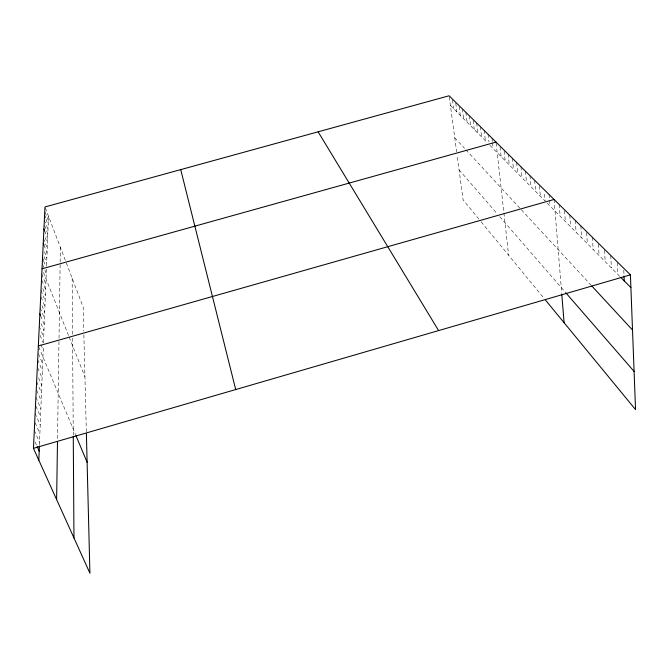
<?xml version="1.0" encoding="UTF-8"?>
<svg xmlns="http://www.w3.org/2000/svg" width="669" height="669" viewBox="0 0 669 669"><rect width="100%" height="100%" fill="white"/><g stroke="black" fill="none" stroke-linecap="round" stroke-linejoin="round"><path stroke-width="0.5" stroke-dasharray="3.35 2.51" d="M57.526 438.521L58.981 341.215M59.023 338.246L60.386 247.371M39.421 445.161L43.351 346.35M43.502 342.587L46.42 269.122M46.537 266.17L48.519 216.246M450.396 105.409L487.325 142.689M489.909 145.298L545.135 201.043L544.415 192.747M547.234 203.159L619.895 276.514M454.744 137.722L464.537 148.317M465.892 149.781L520.005 208.31M521.402 209.832L591.145 285.27M459.059 169.826L497.234 213.796M499.802 216.748L566.166 293.198M478.887 219.081L463.107 199.88L457.052 154.915M481.17 221.849L544.323 298.667M35.106 442.008L36.736 445.646M34.303 430.46L39.538 442.192M35.114 422.741L39.881 433.504M35.114 413.442L40.224 425.024M35.9 406.116L40.55 416.745M35.892 397.219L40.868 408.659M36.678 390.336L41.185 400.756M36.628 381.74L41.495 393.029M38.593 378.002L41.796 385.486M37.732 367.875L42.088 378.102M37.681 359.797L42.373 370.877M38.401 353.717L42.657 363.811M38.718 346.868L75.555 434.691M40.926 344.702L43.201 350.138M40.098 335.412L43.084 342.612M39.279 326.296L43.719 337.025M41.043 323.562L43.97 330.67M40.667 315.776L44.221 324.448M40.165 307.824L44.463 318.352M41.988 305.716L44.698 312.381M41.102 297.069L44.932 306.519M42.757 288.615L45.383 295.146M40.993 290.446L45.158 300.774M41.888 280.344L45.601 289.618M41.771 274.064L45.818 284.2M42.64 264.414L46.245 273.512M43.485 272.475L68.782 336.139M69.166 337.109L84.938 376.806M43.602 261.002L45.383 265.526M44.187 256.779L46.654 263.068M43.937 245.021L47.056 253.007M44.413 251.745L46.863 257.991M43.477 238.423L47.256 248.124M44.664 230.939L47.633 238.607M45.199 237.537L47.44 243.315M44.355 219.967L47.992 229.425M44.514 225.403L47.817 233.974M46.01 219.315L48.176 224.951M45.333 207.892L65.579 261.01M66.323 262.959L83.173 307.163L83.776 331.096M45.132 212.157L48.344 220.561M449.234 96.737L456.651 151.896M452.47 99.949L453.632 108.671M455.765 103.21L456.919 111.991M459.118 106.522L460.264 115.369M462.404 108.913L463.667 118.806M465.875 112.333L467.129 122.302M469.404 115.829L470.658 125.864M473.125 120.387L474.246 129.485M476.663 122.996L477.892 133.164M480.392 126.675L481.613 136.919M484.189 130.422L485.401 140.741M488.052 134.243L488.93 141.803M491.999 138.14L492.426 141.937M492.535 142.89L493.187 148.602M496.114 143.057L508.616 255.24M500.086 146.988L501.14 156.63M504.133 150.985L505.17 160.702M508.147 154.087L509.276 164.85M512.345 158.235L513.466 169.073M516.627 162.458L517.731 173.38M520.992 166.773L522.071 177.762M525.441 171.164L526.503 182.236M529.973 175.646L531.027 186.802M534.606 180.22L535.635 191.451M539.423 185.907L540.335 196.201M549.065 194.503L549.466 199.287M549.55 200.24L550.027 205.985M554.091 199.462L561.717 293.44M559.217 204.522L560.129 216.179M564.527 210.676L565.338 221.439M569.804 214.975L570.665 226.808M575.273 220.377L576.101 232.302M580.859 225.896L581.654 237.913M586.629 232.544L587.332 243.641M592.408 237.303L593.144 249.504M598.437 244.227L599.081 255.499M604.55 250.273L605.152 261.629M610.747 255.416L611.366 267.901M617.194 262.708L617.73 274.323M623.784 270.159L623.993 275.043M83.876 334.751L86.334 431.739M72.16 278.262L72.545 334.383M72.578 338.163L73.264 436.439"/><path stroke-width="1" d="M56.622 499.567L57.484 441.573M38.819 460.213L39.379 446.148M86.385 433.679L89.922 573.224L33.45 448.33L44.982 206.964L449.1 95.776L630.415 274.842L635.55 409.62L545.586 300.205M33.45 448.33L630.415 274.842M38.342 345.957L554.091 199.462M42.022 268.813L496.013 142.104M620.623 277.242L630.9 287.62M591.781 285.956L632.514 330.026M566.166 293.198L634.095 371.446M318.118 131.818L438.613 330.586M37.146 446.549L39.187 451.09M75.94 435.619L87.112 462.246M39.872 313.853L40.667 315.776M42.532 258.293L43.242 260.099M43.242 243.248L43.937 245.021M43.928 229.024L44.664 230.939M44.572 215.552L45.291 217.433M180.73 169.608L235.714 389.55M561.793 294.435L564.092 322.701M624.035 276.013L624.236 280.896M73.264 436.439L73.966 537.935"/></g></svg>
